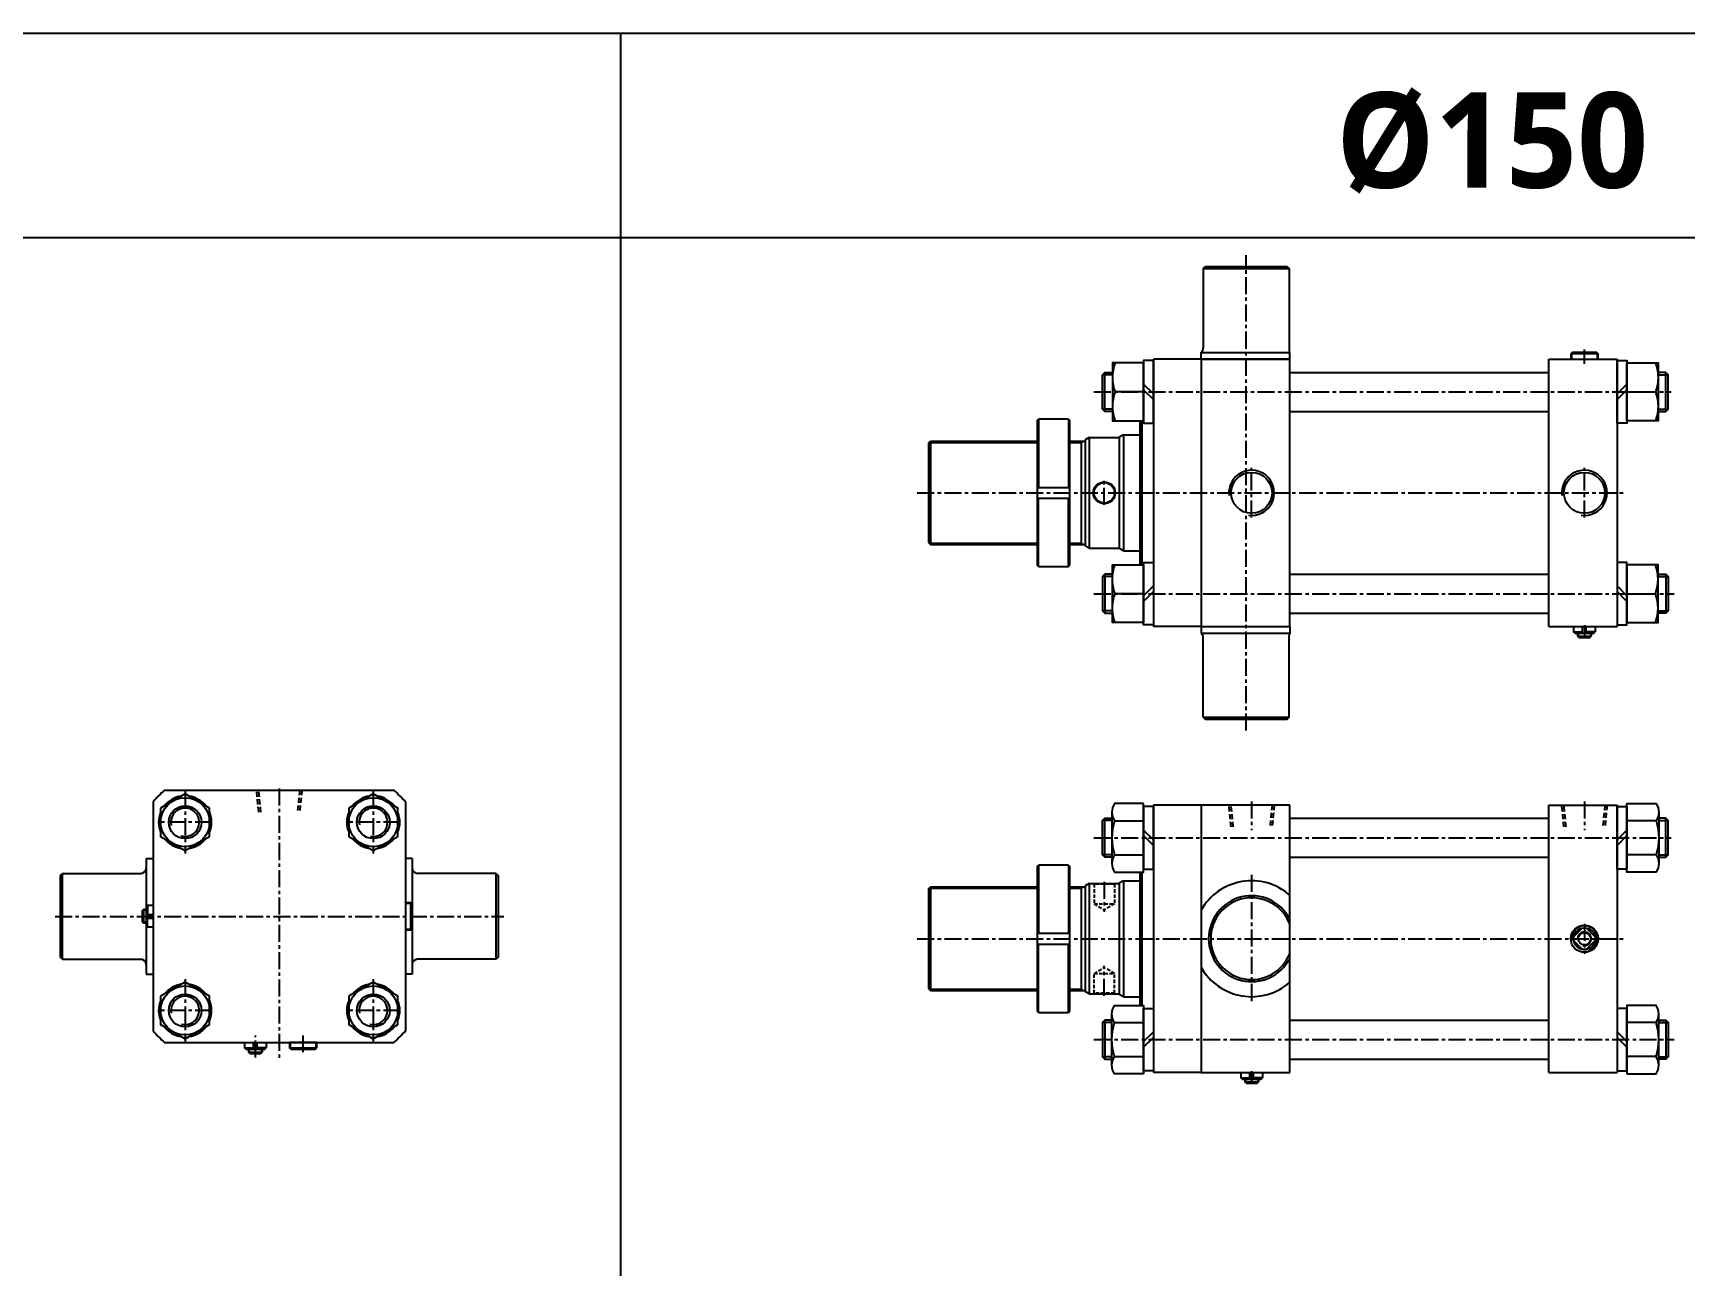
# Model space of a CAD drawing. Extents: x -819 to 29893, y -8942 to 9886.
# Drawn here: x 893 to 2104, y 897 to 1801 of the extents above; entities that cross this region are included whole.
import ezdxf

# ---------------------------------------------------------------- set-up
doc = ezdxf.new("R2010")
doc.units = 0
doc.header["$LTSCALE"] = 10
doc.header["$MEASUREMENT"] = 0
for name, pattern in [('CENTER', [2, 1.25, -0.25, 0.25, -0.25]), ('CENTERX2', [4, 2.5, -0.5, 0.5, -0.5]), ('HIDDEN', [0.375, 0.25, -0.125])]:
    doc.linetypes.add(name, pattern=pattern)
doc.layers.get('0').update_dxf_attribs({"linetype": 'CONTINUOUS'})
doc.layers.get('DEFPOINTS').update_dxf_attribs({"linetype": 'CONTINUOUS'})
for name, color, linetype in [('CEN', 1, 'CENTERX2'), ('CENTER', 1, 'CENTER'), ('ML', 7, 'CONTINUOUS'), ('THIN', 3, 'CONTINUOUS')]:
    doc.layers.add(name, color=color, linetype=linetype)
doc.styles.add('문자', font='romans.shx')

msp = doc.modelspace()

# ---------------------------------------------------------------- linework, layer by layer
for p, q in [((0, 1801.1), (3817.3, 1801.1)), ((1323.8, 0), (1323.8, 1801.1)), ((0, 1651.1), (3817.3, 1651.1))]:
    msp.add_line(p, q)
at = {"layer": 'CEN', "color": 1, "linetype": 'CENTER'}
msp.add_line((1055.8, 1049.8), (1055.8, 1065.8), dxfattribs=at)
at = {"layer": 'CEN', "color": 1, "linetype": 'CENTER', "ltscale": 100}
msp.add_line((1090.8, 1053.8), (1090.8, 1065.8), dxfattribs=at)
at = {"layer": 'CENTER'}
for p, q in [((1004.3, 1245.3), (1004.3, 1199.4)), ((1142.3, 1245.3), (1142.3, 1199.4)), ((1024.2, 1222.3), (984.4, 1222.3)), ((1162.2, 1222.3), (1122.4, 1222.3)), ((1004.3, 1107.3), (1004.3, 1061.4)), ((1142.3, 1107.3), (1142.3, 1061.4)), ((1024.2, 1084.3), (984.4, 1084.3)), ((1162.2, 1084.3), (1122.4, 1084.3))]:
    msp.add_line(p, q, dxfattribs=at)
at = {"layer": 'DEFPOINTS', "color": 0, "linetype": 'ByBlock'}
for p in [(975.8, 1110.8), (1170.8, 1110.8)]:
    msp.add_point(p, dxfattribs=at)
at = {"layer": 'ML', "color": 1, "linetype": 'CENTER'}
for p, q in [((1782.2, 1289.6), (1782.2, 1638.2)), ((2030.2, 1558.6), (2030.2, 1569)), ((1670.6, 1537.9), (2093.9, 1537.9)), ((1786.2, 1445.7), (1786.2, 1482.2)), ((2030.2, 1445.7), (2030.2, 1482.2)), ((1678.2, 1455.1), (1678.2, 1472.7)), ((1541, 1463.9), (2059.2, 1463.9)), ((1670.6, 1389.9), (2096.1, 1389.9)), ((2030.2, 1366.8), (2030.2, 1357.2)), ((1073.3, 1247.1), (1073.3, 1048.4)), ((1786.2, 1237.6), (1786.2, 1216.4)), ((2030.2, 1237.6), (2030.2, 1216.4)), ((1670.6, 1210.9), (2093.9, 1210.9)), ((1678.2, 1178.7), (1678.2, 1156.7)), ((1786.2, 1183.7), (1786.2, 1090.2)), ((909, 1153.3), (1238.1, 1153.3)), ((2030.2, 1147.9), (2030.2, 1125.9)), ((1541, 1136.9), (2059.2, 1136.9)), ((1678.2, 1095.1), (1678.2, 1117.1)), ((1670.6, 1062.9), (2096.1, 1062.9)), ((1786.2, 1039.7), (1786.2, 1030.2))]:
    msp.add_line(p, q, dxfattribs=at)
at = {"layer": 'ML'}
for p, q in [((1750.7, 1628.4), (1752.2, 1629.9)), ((1750.7, 1628.4), (1813.7, 1628.4)), ((1750.7, 1628.4), (1750.7, 1570)), ((1812.2, 1629.9), (1813.7, 1628.4)), ((1813.7, 1628.4), (1813.7, 1568.9)), ((1749.2, 1561.9), (1749.2, 1566.9)), ((1814.2, 1561.9), (1814.2, 1566.9)), ((2021.2, 1566.9), (2020.2, 1565.9)), ((2040.2, 1565.9), (2020.2, 1565.9)), ((2020.2, 1565.9), (2020.2, 1561.9)), ((2039.2, 1566.9), (2021.2, 1566.9)), ((2039.2, 1566.9), (2040.2, 1565.9)), ((2040.2, 1561.9), (2040.2, 1565.9)), ((1678.6, 1523.6), (1678.6, 1552.2)), ((1714.2, 1561.9), (1714.2, 1365.9)), ((1749.2, 1561.9), (1714.2, 1561.9)), ((1749.2, 1561.9), (1749.2, 1365.9)), ((1814.2, 1561.9), (1749.2, 1561.9)), ((1749.2, 1561.9), (1814.2, 1561.9)), ((1814.2, 1365.9), (1814.2, 1561.9)), ((2004.2, 1561.9), (2054.2, 1561.9)), ((2004.2, 1365.9), (2004.2, 1561.9)), ((2054.2, 1561.9), (2054.2, 1365.9)), ((2089.9, 1523.6), (2089.9, 1552.2)), ((1707, 1543.6), (1714.2, 1536.4)), ((1707, 1539.5), (1714.2, 1532.3)), ((2061.4, 1543.6), (2054.2, 1536.4)), ((2061.4, 1539.5), (2054.2, 1532.3)), ((1707, 1537.9), (1686.1, 1537.9)), ((2061.4, 1537.9), (2082.3, 1537.9)), ((1629, 1516.9), (1630, 1517.9)), ((1629, 1516.9), (1629, 1410.9)), ((1630, 1517.9), (1630, 1467.9)), ((1652, 1517.9), (1630, 1517.9)), ((1652, 1517.9), (1652, 1467.9)), ((1652, 1517.9), (1653, 1516.9)), ((1653, 1410.9), (1653, 1516.9)), ((1704.2, 1516.7), (1704.2, 1411.2)), ((1705.7, 1516.7), (1705.7, 1411.2)), ((1549.2, 1500.4), (1550.7, 1501.9)), ((1550.7, 1501.9), (1550.7, 1425.9)), ((1661.2, 1501.9), (1661.2, 1425.9)), ((1667.2, 1504.4), (1664.2, 1502.7)), ((1664.2, 1502.7), (1664.2, 1425.2)), ((1667.2, 1504.4), (1667.2, 1423.4)), ((1692.2, 1506.4), (1689.2, 1504.7)), ((1689.2, 1504.7), (1689.2, 1423.2)), ((1692.2, 1506.4), (1692.2, 1421.4)), ((1549.2, 1500.4), (1549.2, 1427.4)), ((1629, 1467.9), (1653, 1467.9)), ((1629, 1459.9), (1653, 1459.9)), ((1630, 1409.9), (1630, 1459.9)), ((1652, 1409.9), (1652, 1459.9)), ((1549.2, 1427.4), (1550.7, 1425.9)), ((1667.2, 1423.4), (1664.2, 1425.2)), ((1692.2, 1421.4), (1689.2, 1423.2)), ((1630, 1409.9), (1629, 1410.9)), ((1630, 1409.9), (1652, 1409.9)), ((1652, 1409.9), (1653, 1410.9)), ((1678.6, 1404.2), (1678.6, 1375.6)), ((1707, 1388.4), (1714.2, 1395.6)), ((2061.4, 1388.4), (2054.2, 1395.6)), ((2089.9, 1404.2), (2089.9, 1375.6)), ((1707, 1389.9), (1686.1, 1389.9)), ((1707, 1384.3), (1714.2, 1391.5)), ((2061.4, 1384.3), (2054.2, 1391.5)), ((2061.4, 1389.9), (2082.3, 1389.9)), ((1749.2, 1365.9), (1714.2, 1365.9)), ((1749.2, 1365.9), (1814.2, 1365.9)), ((1749.2, 1365.9), (1749.2, 1360.9)), ((1750.7, 1299.4), (1750.7, 1357.8)), ((1813.7, 1299.4), (1813.7, 1359)), ((1814.2, 1365.9), (1814.2, 1360.9)), ((2004.2, 1365.9), (2054.2, 1365.9)), ((2022.2, 1365.9), (2022.2, 1361.9)), ((2022.2, 1361.9), (2028.9, 1361.9)), ((2023.2, 1360.9), (2022.2, 1361.9)), ((2023.2, 1360.9), (2037.2, 1360.9)), ((2025.2, 1360.9), (2025.2, 1358.9)), ((2025.2, 1358.9), (2035.2, 1358.9)), ((2026.2, 1357.9), (2025.2, 1358.9)), ((2026.2, 1357.9), (2034.2, 1357.9)), ((2028.9, 1360.9), (2028.9, 1365.9)), ((2031.5, 1360.9), (2031.5, 1365.9)), ((2038.2, 1361.9), (2031.5, 1361.9)), ((2034.2, 1357.9), (2035.2, 1358.9)), ((2035.2, 1360.9), (2035.2, 1358.9)), ((2037.2, 1360.9), (2038.2, 1361.9)), ((2038.2, 1365.9), (2038.2, 1361.9)), ((1750.7, 1299.4), (1752.2, 1297.9)), ((1750.7, 1299.4), (1813.7, 1299.4)), ((1812.2, 1297.9), (1813.7, 1299.4)), ((980.8, 1237.4), (980.8, 1110.8)), ((989.2, 1245.8), (1157.4, 1245.8)), ((1165.8, 1237.4), (1165.8, 1110.8)), ((1678.6, 1196.6), (1678.6, 1225.2)), ((1683.7, 1229.7), (1683.7, 1192.1)), ((1685.7, 1223.4), (1707, 1223.4)), ((1749.2, 1234.9), (1714.2, 1234.9)), ((1714.2, 1234.9), (1714.2, 1038.9)), ((1749.2, 1234.9), (1749.2, 1038.9)), ((1814.2, 1234.9), (1749.2, 1234.9)), ((1814.2, 1038.9), (1814.2, 1234.9)), ((2004.2, 1038.9), (2004.2, 1234.9)), ((2004.2, 1234.9), (2054.2, 1234.9)), ((2054.2, 1234.9), (2054.2, 1038.9)), ((2082.8, 1223.4), (2061.4, 1223.4)), ((2084.7, 1229.7), (2084.7, 1192.1)), ((2089.9, 1196.6), (2089.9, 1225.2)), ((1707, 1216.6), (1714.2, 1209.4)), ((1707, 1212.5), (1714.2, 1205.3)), ((2061.4, 1216.6), (2054.2, 1209.4)), ((2061.4, 1212.5), (2054.2, 1205.3)), ((975.8, 1195.8), (980.3, 1195.8)), ((975.8, 1195.8), (975.8, 1160.3)), ((1170.8, 1195.8), (1166.3, 1195.8)), ((1170.8, 1195.8), (1170.8, 1110.8)), ((1629, 1189.9), (1630, 1190.9)), ((1629, 1189.9), (1629, 1083.9)), ((1630, 1190.9), (1630, 1140.9)), ((1652, 1190.9), (1630, 1190.9)), ((1652, 1190.9), (1652, 1140.9)), ((1652, 1190.9), (1653, 1189.9)), ((1653, 1083.9), (1653, 1189.9)), ((1685.7, 1198.4), (1707, 1198.4)), ((2082.8, 1198.4), (2061.4, 1198.4)), ((914.3, 1184.8), (912.8, 1183.3)), ((912.8, 1183.3), (912.8, 1123.3)), ((914.3, 1184.8), (971.8, 1184.8)), ((914.3, 1121.8), (914.3, 1184.8)), ((1232.3, 1184.8), (1174.8, 1184.8)), ((1232.3, 1121.8), (1232.3, 1184.8)), ((1232.3, 1184.8), (1233.8, 1183.3)), ((1233.8, 1183.3), (1233.8, 1123.3)), ((1549.2, 1173.4), (1550.7, 1174.9)), ((1550.7, 1174.9), (1550.7, 1098.9)), ((1661.2, 1174.9), (1661.2, 1098.9)), ((1667.2, 1177.4), (1664.2, 1175.7)), ((1664.2, 1175.7), (1664.2, 1098.1)), ((1667.2, 1177.4), (1667.2, 1096.4)), ((1692.2, 1179.4), (1689.2, 1177.7)), ((1689.2, 1177.7), (1689.2, 1096.1)), ((1692.2, 1179.4), (1692.2, 1094.4)), ((1704.2, 1185.8), (1704.2, 1088)), ((1705.7, 1185.8), (1705.7, 1088)), ((1169.8, 1163.3), (1165.8, 1163.3)), ((1170.8, 1162.3), (1169.8, 1163.3)), ((1169.8, 1143.3), (1169.8, 1163.3)), ((1549.2, 1173.4), (1549.2, 1100.4)), ((972.8, 1157.3), (973.8, 1158.3)), ((972.8, 1157.3), (972.8, 1149.3)), ((973.8, 1158.3), (973.8, 1148.3)), ((975.8, 1158.3), (973.8, 1158.3)), ((975.8, 1160.3), (976.8, 1161.3)), ((975.8, 1160.3), (975.8, 1146.3)), ((975.8, 1154.6), (980.8, 1154.6)), ((975.8, 1152), (980.8, 1152)), ((980.8, 1161.3), (976.8, 1161.3)), ((976.8, 1161.3), (976.8, 1154.6)), ((976.8, 1145.3), (976.8, 1152)), ((980.8, 1161.3), (980.8, 1145.3)), ((1170.8, 1144.3), (1170.8, 1162.3)), ((972.8, 1149.3), (973.8, 1148.3)), ((975.8, 1148.3), (973.8, 1148.3)), ((975.8, 1146.3), (976.8, 1145.3)), ((975.8, 1146.3), (975.8, 1110.8)), ((980.8, 1145.3), (976.8, 1145.3)), ((1165.8, 1143.3), (1169.8, 1143.3)), ((1170.8, 1144.3), (1169.8, 1143.3)), ((1629, 1140.9), (1653, 1140.9)), ((2028.9, 1144.8), (2022.3, 1138.2)), ((2031.5, 1144.8), (2038.1, 1138.2)), ((1629, 1132.9), (1653, 1132.9)), ((1630, 1082.9), (1630, 1132.9)), ((1652, 1082.9), (1652, 1132.9)), ((2022.3, 1135.6), (2028.9, 1129)), ((2038.1, 1135.6), (2031.5, 1129)), ((912.8, 1123.3), (914.3, 1121.8)), ((914.3, 1121.8), (971.8, 1121.8)), ((1232.3, 1121.8), (1174.8, 1121.8)), ((1233.8, 1123.3), (1232.3, 1121.8)), ((975.8, 1110.8), (980.3, 1110.8)), ((1170.8, 1110.8), (1166.3, 1110.8)), ((1549.2, 1100.4), (1550.7, 1098.9)), ((1667.2, 1096.4), (1664.2, 1098.1)), ((1692.2, 1094.4), (1689.2, 1096.1)), ((1630, 1082.9), (1629, 1083.9)), ((1630, 1082.9), (1652, 1082.9)), ((1652, 1082.9), (1653, 1083.9)), ((1683.7, 1044.1), (1683.7, 1081.7)), ((2084.7, 1044.1), (2084.7, 1081.7)), ((1678.6, 1077.2), (1678.6, 1048.6)), ((1685.7, 1075.4), (1707, 1075.4)), ((1707, 1061.4), (1714.2, 1068.6)), ((2061.4, 1061.4), (2054.2, 1068.6)), ((2082.8, 1075.4), (2061.4, 1075.4)), ((2089.9, 1077.2), (2089.9, 1048.6)), ((1047.8, 1060.8), (1047.8, 1056.8)), ((1047.8, 1056.8), (1054.5, 1056.8)), ((1048.8, 1055.8), (1047.8, 1056.8)), ((1048.8, 1055.8), (1062.8, 1055.8)), ((1050.8, 1055.8), (1050.8, 1053.8)), ((1051.8, 1052.8), (1050.8, 1053.8)), ((1050.8, 1053.8), (1060.8, 1053.8)), ((1054.5, 1055.8), (1054.5, 1060.8)), ((1057.1, 1055.8), (1057.1, 1060.8)), ((1063.8, 1056.8), (1057.1, 1056.8)), ((1059.8, 1052.8), (1060.8, 1053.8)), ((1060.8, 1055.8), (1060.8, 1053.8)), ((1062.8, 1055.8), (1063.8, 1056.8)), ((1063.8, 1060.8), (1063.8, 1056.8)), ((1080.8, 1060.8), (1080.8, 1056.8)), ((1100.8, 1060.8), (1080.8, 1060.8)), ((1080.8, 1056.8), (1100.8, 1056.8)), ((1081.8, 1055.8), (1080.8, 1056.8)), ((1081.8, 1055.8), (1099.8, 1055.8)), ((1099.8, 1055.8), (1100.8, 1056.8)), ((1100.8, 1056.8), (1100.8, 1060.8)), ((1707, 1057.3), (1714.2, 1064.5)), ((2061.4, 1057.3), (2054.2, 1064.5)), ((1051.8, 1052.8), (1059.8, 1052.8)), ((1685.7, 1050.4), (1707, 1050.4)), ((2082.8, 1050.4), (2061.4, 1050.4)), ((1749.2, 1038.9), (1714.2, 1038.9)), ((1749.2, 1038.9), (1814.2, 1038.9)), ((1778.2, 1038.9), (1778.2, 1034.9)), ((1778.2, 1034.9), (1784.9, 1034.9)), ((1779.2, 1033.9), (1778.2, 1034.9)), ((1779.2, 1033.9), (1793.2, 1033.9)), ((1781.2, 1033.9), (1781.2, 1031.9)), ((1781.2, 1031.9), (1791.2, 1031.9)), ((1782.2, 1030.9), (1781.2, 1031.9)), ((1782.2, 1030.9), (1790.2, 1030.9)), ((1784.9, 1033.9), (1784.9, 1038.9)), ((1787.5, 1033.9), (1787.5, 1038.9)), ((1794.2, 1034.9), (1787.5, 1034.9)), ((1790.2, 1030.9), (1791.2, 1031.9)), ((1791.2, 1033.9), (1791.2, 1031.9)), ((1793.2, 1033.9), (1794.2, 1034.9)), ((1794.2, 1038.9), (1794.2, 1034.9)), ((2004.2, 1038.9), (2054.2, 1038.9))]:
    msp.add_line(p, q, dxfattribs=at)
at = {"layer": 'ML', "color": 7, "linetype": 'Continuous'}
for p, q in [((1752.2, 1629.9), (1812.2, 1629.9)), ((1749.2, 1566.9), (1814.2, 1566.9)), ((1814.2, 1552.2), (2004.2, 1552.2)), ((1814.2, 1523.6), (2004.2, 1523.6)), ((1550.7, 1501.9), (1629, 1501.9)), ((1653, 1501.9), (1664.2, 1501.9)), ((1667.2, 1504.4), (1689.2, 1504.4)), ((1692.2, 1506.4), (1704.2, 1506.4)), ((1550.7, 1425.9), (1629, 1425.9)), ((1653, 1425.9), (1664.2, 1425.9)), ((1667.2, 1423.4), (1689.2, 1423.4)), ((1692.2, 1421.4), (1704.2, 1421.4)), ((1814.2, 1404.2), (2004.2, 1404.2)), ((1814.2, 1375.6), (2004.2, 1375.6)), ((1749.2, 1360.9), (1814.2, 1360.9)), ((1752.2, 1297.9), (1812.2, 1297.9)), ((1814.2, 1225.2), (2004.2, 1225.2)), ((1814.2, 1196.6), (2004.2, 1196.6)), ((1550.7, 1174.9), (1629, 1174.9)), ((1653, 1174.9), (1664.2, 1174.9)), ((1667.2, 1177.4), (1689.2, 1177.4)), ((1692.2, 1179.4), (1704.2, 1179.4)), ((980.8, 1110.8), (980.8, 1069.2)), ((1165.8, 1110.8), (1165.8, 1069.2)), ((1550.7, 1098.9), (1629, 1098.9)), ((1653, 1098.9), (1664.2, 1098.9)), ((1667.2, 1096.4), (1689.2, 1096.4)), ((1692.2, 1094.4), (1704.2, 1094.4)), ((1814.2, 1077.2), (2004.2, 1077.2)), ((989.2, 1060.8), (1157.4, 1060.8)), ((1814.2, 1048.6), (2004.2, 1048.6))]:
    msp.add_line(p, q, dxfattribs=at)
at = {"layer": 'ML', "color": 2}
for p, q in [((2020.7, 1566.4), (2020.7, 1561.9)), ((2039.7, 1561.9), (2039.7, 1566.4)), ((1661.2, 1500.9), (1663, 1501.9)), ((1661.2, 1426.9), (1663, 1425.9)), ((2025.7, 1360.9), (2025.7, 1358.4)), ((2034.7, 1360.9), (2034.7, 1358.4)), ((1661.2, 1173.9), (1663, 1174.9)), ((1170.3, 1162.8), (1165.8, 1162.8)), ((975.8, 1157.8), (973.3, 1157.8)), ((975.8, 1148.8), (973.3, 1148.8)), ((1165.8, 1143.8), (1170.3, 1143.8)), ((1661.2, 1099.9), (1663, 1098.9)), ((1051.3, 1055.8), (1051.3, 1053.3)), ((1060.3, 1055.8), (1060.3, 1053.3)), ((1081.3, 1060.8), (1081.3, 1056.3)), ((1100.3, 1056.3), (1100.3, 1060.8)), ((1781.7, 1033.9), (1781.7, 1031.4)), ((1790.7, 1033.9), (1790.7, 1031.4))]:
    msp.add_line(p, q, dxfattribs=at)
at = {"layer": 'ML', "color": 2, "linetype": 'Continuous'}
for p, q in [((1549.7, 1500.9), (1629, 1500.9)), ((1653, 1500.9), (1661.2, 1500.9)), ((1549.7, 1426.9), (1629, 1426.9)), ((1653, 1426.9), (1661.2, 1426.9)), ((1549.7, 1173.9), (1629, 1173.9)), ((1653, 1173.9), (1661.2, 1173.9)), ((1549.7, 1099.9), (1629, 1099.9)), ((1653, 1099.9), (1661.2, 1099.9))]:
    msp.add_line(p, q, dxfattribs=at)
at = {"layer": 'ML', "color": 6, "linetype": 'HIDDEN', "ltscale": 1.5}
for p, q in [((1058.3, 1229.8), (1056.7, 1245.8)), ((1059.9, 1229.8), (1058.3, 1245.8)), ((1088.3, 1245.8), (1086.7, 1229.8)), ((1089.9, 1245.8), (1088.3, 1229.8)), ((1771.2, 1218.9), (1769.6, 1234.9)), ((1772.8, 1218.9), (1771.2, 1234.9)), ((1801.2, 1234.9), (1799.6, 1218.9)), ((1802.8, 1234.9), (1801.2, 1218.9)), ((2015.2, 1218.9), (2013.6, 1234.9)), ((2016.8, 1218.9), (2015.2, 1234.9)), ((2045.2, 1234.9), (2043.6, 1218.9)), ((2046.8, 1234.9), (2045.2, 1218.9))]:
    msp.add_line(p, q, dxfattribs=at)
at = {"layer": 'ML', "color": 6, "linetype": 'HIDDEN'}
for p, q in [((1670.2, 1177.4), (1670.7, 1176.9)), ((1670.7, 1176.9), (1670.7, 1162.4)), ((1685.7, 1176.9), (1670.7, 1176.9)), ((1686.2, 1177.4), (1685.7, 1176.9)), ((1685.7, 1176.9), (1685.7, 1162.4)), ((1670.7, 1162.4), (1685.7, 1162.4)), ((1670.7, 1162.4), (1678.2, 1158.1)), ((1685.7, 1162.4), (1678.2, 1158.1)), ((1670.7, 1111.4), (1678.2, 1115.7)), ((1685.7, 1111.4), (1678.2, 1115.7)), ((1670.7, 1111.4), (1685.7, 1111.4)), ((1670.7, 1096.9), (1670.7, 1111.4)), ((1685.7, 1096.9), (1685.7, 1111.4)), ((1670.2, 1096.4), (1670.7, 1096.9)), ((1685.7, 1096.9), (1670.7, 1096.9)), ((1686.2, 1096.4), (1685.7, 1096.9))]:
    msp.add_line(p, q, dxfattribs=at)
at = {"layer": 'ML'}
for points in [[(1684.2, 1523.6), (1678.6, 1523.6), (1676.9, 1525.3), (1676.9, 1550.5), (1678.6, 1552.2), (1684.2, 1552.2)], [(1714.2, 1515), (1714.2, 1560.9), (1707, 1560.9), (1707, 1515), (1714.2, 1515)], [(2054.2, 1515), (2054.2, 1560.9), (2061.4, 1560.9), (2061.4, 1515), (2054.2, 1515)], [(2084.2, 1523.6), (2089.9, 1523.6), (2091.6, 1525.3), (2091.6, 1550.5), (2089.9, 1552.2), (2084.2, 1552.2)], [(1714.2, 1412.9), (1714.2, 1367), (1707, 1367), (1707, 1412.9), (1714.2, 1412.9)], [(2054.2, 1412.9), (2054.2, 1367), (2061.4, 1367), (2061.4, 1412.9), (2054.2, 1412.9)], [(1684.2, 1404.2), (1678.6, 1404.2), (1676.9, 1402.5), (1676.9, 1377.3), (1678.6, 1375.6), (1684.2, 1375.6)], [(2084.2, 1404.2), (2089.9, 1404.2), (2091.6, 1402.5), (2091.6, 1377.3), (2089.9, 1375.6), (2084.2, 1375.6)], [(986.3, 1232.7), (986.3, 1211.9), (1004.3, 1201.5), (1022.3, 1211.9), (1022.3, 1232.7), (1004.3, 1243.1), (986.3, 1232.7)], [(1124.3, 1232.7), (1124.3, 1211.9), (1142.3, 1201.5), (1160.3, 1211.9), (1160.3, 1232.7), (1142.3, 1243.1), (1124.3, 1232.7)], [(1683.7, 1196.6), (1678.6, 1196.6), (1676.9, 1198.3), (1676.9, 1223.5), (1678.6, 1225.2), (1683.7, 1225.2)], [(1714.2, 1188), (1714.2, 1233.8), (1707, 1233.8), (1707, 1188), (1714.2, 1188)], [(2054.2, 1188), (2054.2, 1233.8), (2061.4, 1233.8), (2061.4, 1188), (2054.2, 1188)], [(2084.7, 1196.6), (2089.9, 1196.6), (2091.6, 1198.3), (2091.6, 1223.5), (2089.9, 1225.2), (2084.7, 1225.2)], [(986.3, 1094.7), (986.3, 1073.9), (1004.3, 1063.5), (1022.3, 1073.9), (1022.3, 1094.7), (1004.3, 1105.1), (986.3, 1094.7)], [(1124.3, 1094.7), (1124.3, 1073.9), (1142.3, 1063.5), (1160.3, 1073.9), (1160.3, 1094.7), (1142.3, 1105.1), (1124.3, 1094.7)], [(1714.2, 1085.8), (1714.2, 1040), (1707, 1040), (1707, 1085.8), (1714.2, 1085.8)], [(2054.2, 1085.8), (2054.2, 1040), (2061.4, 1040), (2061.4, 1085.8), (2054.2, 1085.8)], [(1683.7, 1077.2), (1678.6, 1077.2), (1676.9, 1075.5), (1676.9, 1050.3), (1678.6, 1048.6), (1683.7, 1048.6)], [(2084.7, 1077.2), (2089.9, 1077.2), (2091.6, 1075.5), (2091.6, 1050.3), (2089.9, 1048.6), (2084.7, 1048.6)]]:
    msp.add_lwpolyline(points, dxfattribs=at)
for points in [[(1686.1, 1559.2, 0.178633), (1686.1, 1537.9, 0.178633), (1686.1, 1516.7)], [(2082.3, 1559.2, -0.178633), (2082.3, 1537.9, -0.178633), (2082.3, 1516.7)], [(1686.1, 1368.7, -0.178633), (1686.1, 1389.9, -0.178633), (1686.1, 1411.2)], [(2082.3, 1368.7, 0.178633), (2082.3, 1389.9, 0.178633), (2082.3, 1411.2)], [(1707, 1236), (1685.7, 1236, 0.309401), (1685.7, 1223.4, 0.154701), (1685.7, 1198.4, 0.309401), (1685.7, 1185.8), (1707, 1185.8), (1707, 1236)], [(2061.4, 1236), (2082.8, 1236, -0.309401), (2082.8, 1223.4, -0.154701), (2082.8, 1198.4, -0.309401), (2082.8, 1185.8), (2061.4, 1185.8), (2061.4, 1236)], [(1707, 1037.8), (1685.7, 1037.8, -0.309401), (1685.7, 1050.4, -0.154701), (1685.7, 1075.4, -0.309401), (1685.7, 1088), (1707, 1088), (1707, 1037.8)], [(2061.4, 1037.8), (2082.8, 1037.8, 0.309401), (2082.8, 1050.4, 0.154701), (2082.8, 1075.4, 0.309401), (2082.8, 1088), (2061.4, 1088), (2061.4, 1037.8)]]:
    msp.add_lwpolyline(points, format="xyb", dxfattribs=at)
for points in [[(1707, 1559.2), (1684.2, 1559.2), (1684.2, 1516.7), (1707, 1516.7)], [(2061.4, 1559.2), (2084.2, 1559.2), (2084.2, 1516.7), (2061.4, 1516.7)], [(1707, 1368.7), (1684.2, 1368.7), (1684.2, 1411.2), (1707, 1411.2)], [(2061.4, 1368.7), (2084.2, 1368.7), (2084.2, 1411.2), (2061.4, 1411.2)]]:
    msp.add_lwpolyline(points, close=True, dxfattribs=at)
for centre, radius in [((1786.2, 1463.9), 15), ((2030.2, 1463.9), 15), ((1678.2, 1463.9), 8), ((1678.2, 1463.9), 7.5), ((1004.3, 1222.3), 18), ((1142.3, 1222.3), 18), ((1004.3, 1222.3), 12), ((1142.3, 1222.3), 12), ((2030.2, 1136.9), 10), ((2030.2, 1136.9), 8), ((2030.2, 1136.9), 4.5), ((1004.3, 1084.3), 18), ((1142.3, 1084.3), 18), ((1004.3, 1084.3), 12), ((1142.3, 1084.3), 12)]:
    msp.add_circle(centre, radius, dxfattribs=at)
for centre, radius, start, end in [((1746.7, 1570), 4, 308.6822, 0), ((1817.7, 1568.9), 4, 180, 208.955), ((1746.7, 1357.8), 4, 0, 51.3178), ((1817.7, 1359), 4, 151.045, 180), ((1073.3, 1153.3), 125, 132.2686, 137.7314), ((1004.3, 1222.3), 19.4, 98.4711, 141.5289), ((1004.3, 1222.3), 19.4, 38.4711, 81.5289), ((1142.3, 1222.3), 19.4, 98.4711, 141.5289), ((1142.3, 1222.3), 19.4, 38.4711, 81.5289), ((1073.3, 1153.3), 125, 42.2686, 47.7314), ((1004.3, 1222.3), 19.4, 158.4711, 201.5289), ((1004.3, 1222.3), 19.4, 338.4711, 21.5289), ((1142.3, 1222.3), 19.4, 158.4711, 201.5289), ((1142.3, 1222.3), 19.4, 338.4711, 21.5289), ((1004.3, 1222.3), 19.4, 218.4711, 261.5289), ((1004.3, 1222.3), 19.4, 278.4711, 321.5289), ((1142.3, 1222.3), 19.4, 218.4711, 261.5289), ((1142.3, 1222.3), 19.4, 278.4711, 321.5289), ((971.8, 1188.8), 4, 270, 0), ((980.3, 1196.3), 0.5, 270, 0), ((1166.3, 1196.3), 0.5, 180, 270), ((1174.8, 1188.8), 4, 180, 270), ((1786.2, 1136.9), 42.5, 48.7898, 150.5271), ((1786.2, 1136.9), 31.5, 27.266, 332.734), ((1786.2, 1136.9), 30, 21.0395, 338.9605), ((971.8, 1117.8), 4, 0, 90), ((1174.8, 1117.8), 4, 90, 180), ((1786.2, 1136.9), 42.5, 209.4729, 311.2102), ((980.3, 1110.3), 0.5, 0, 90), ((1004.3, 1084.3), 19.4, 98.4711, 141.5289), ((1004.3, 1084.3), 19.4, 38.4711, 81.5289), ((1142.3, 1084.3), 19.4, 98.4711, 141.5289), ((1142.3, 1084.3), 19.4, 38.4711, 81.5289), ((1166.3, 1110.3), 0.5, 90, 180), ((1004.3, 1084.3), 19.4, 158.4711, 201.5289), ((1004.3, 1084.3), 19.4, 338.4711, 21.5289), ((1142.3, 1084.3), 19.4, 158.4711, 201.5289), ((1142.3, 1084.3), 19.4, 338.4711, 21.5289), ((1004.3, 1084.3), 19.4, 218.4711, 261.5289), ((1004.3, 1084.3), 19.4, 278.4711, 321.5289), ((1142.3, 1084.3), 19.4, 218.4711, 261.5289), ((1142.3, 1084.3), 19.4, 278.4711, 321.5289)]:
    msp.add_arc(centre, radius, start, end, dxfattribs=at)
at = {"layer": 'ML', "color": 2}
for centre, radius, start, end in [((1786.2, 1463.9), 16.6, 261.7197, 186.8277), ((2030.2, 1463.9), 16.6, 261.7197, 186.8277), ((1004.3, 1222.3), 10.4, 251.9737, 192.9554), ((1142.3, 1222.3), 10.4, 257.8599, 190.8987), ((2030.2, 1136.9), 9.5, 261.4114, 188.1478), ((2030.2, 1136.9), 5, 257.904, 186.2569), ((1004.3, 1084.3), 10.4, 255.4467, 191.0432), ((1142.3, 1084.3), 10.4, 255.7855, 190.7916)]:
    msp.add_arc(centre, radius, start, end, dxfattribs=at)
at = {"layer": 'ML', "color": 7, "linetype": 'Continuous'}
for start, end in [(222.2686, 227.7314), (312.2686, 317.7314)]:
    msp.add_arc((1073.3, 1153.3), 125, start, end, dxfattribs=at)
at = {"layer": 'THIN', "color": 2}
for p, q in [((1684.2, 1550.5), (1676.9, 1550.5)), ((2084.2, 1550.5), (2091.6, 1550.5)), ((1684.2, 1525.3), (1676.9, 1525.3)), ((2084.2, 1525.3), (2091.6, 1525.3)), ((1684.2, 1402.5), (1676.9, 1402.5)), ((2084.2, 1402.5), (2091.6, 1402.5)), ((1684.2, 1377.3), (1676.9, 1377.3)), ((2084.2, 1377.3), (2091.6, 1377.3)), ((1683.7, 1223.5), (1676.9, 1223.5)), ((2084.7, 1223.5), (2091.6, 1223.5)), ((1683.7, 1198.3), (1676.9, 1198.3)), ((2084.7, 1198.3), (2091.6, 1198.3)), ((1683.7, 1075.5), (1676.9, 1075.5)), ((2084.7, 1075.5), (2091.6, 1075.5)), ((1683.7, 1050.3), (1676.9, 1050.3)), ((2084.7, 1050.3), (2091.6, 1050.3))]:
    msp.add_line(p, q, dxfattribs=at)

# ---------------------------------------------------------------- texts
at = {"insert": (1848, 1757.6), "char_height": 70, "attachment_point": 1, "style": '문자'}
msp.add_mtext_dynamic_manual_height_columns('{\\fMalgun Gothic|b1|i0|c129|p50;%%C150}', width=124.533, gutter_width=16, heights=[0], dxfattribs=at)

doc.saveas('drawing.dxf')
